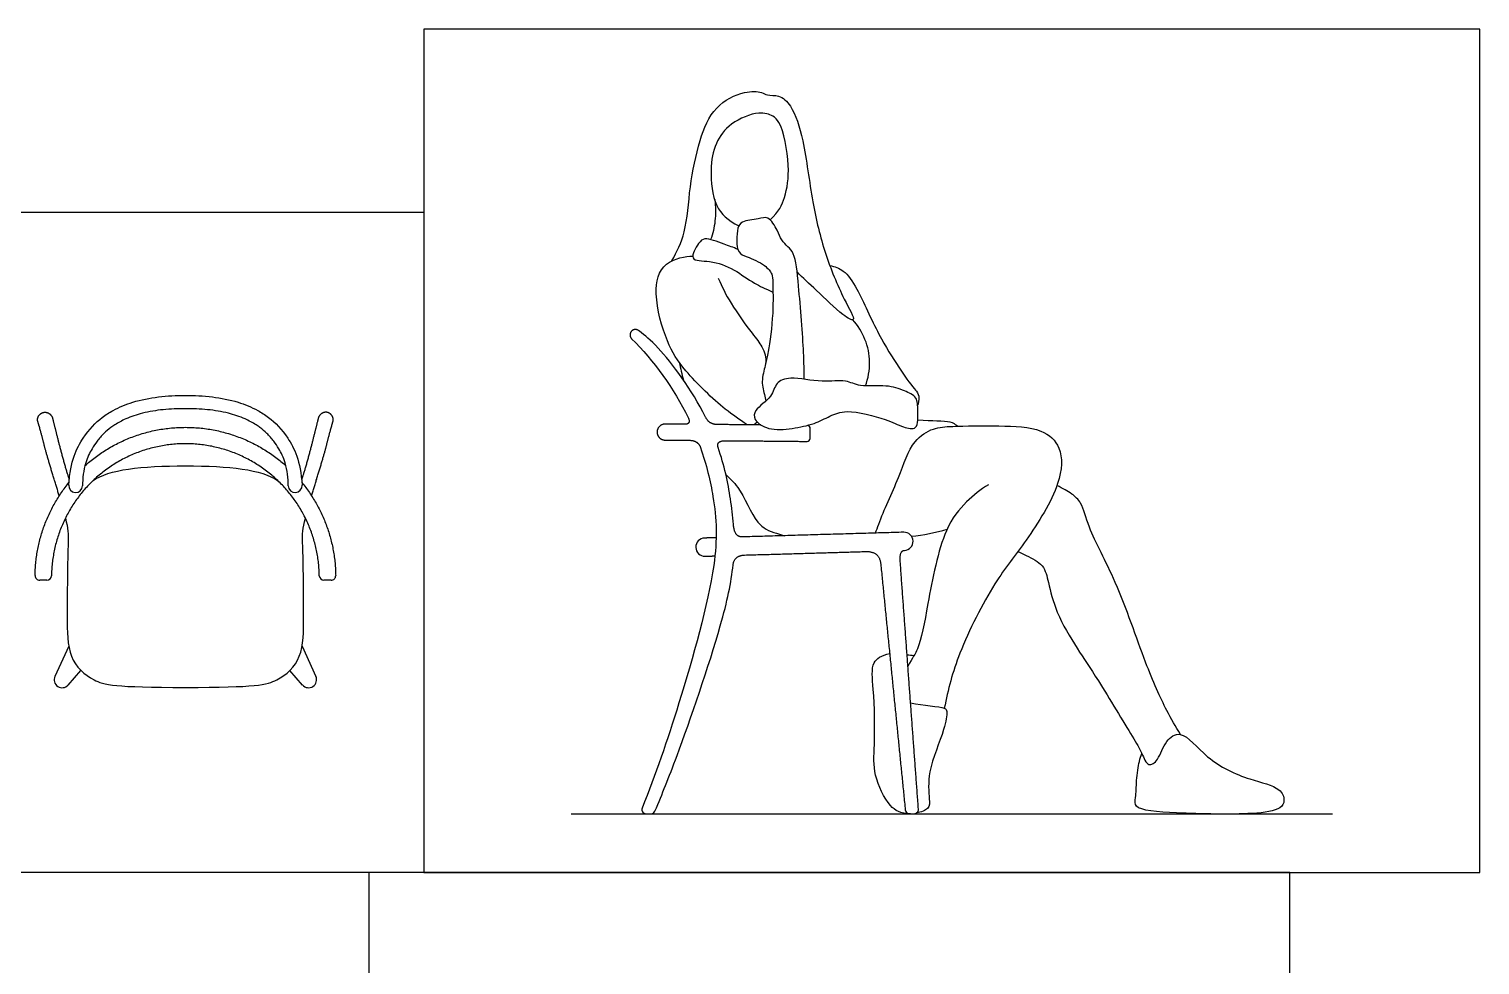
# Model space of a CAD drawing. Header units: millimetres. Extents: x 0 to 12.5, y -0.3 to 20.
# Drawn here: x 2.045 to 4.558, y 18.335 to 19.956 of the extents above; entities that cross this region are included whole.
import ezdxf

# ---------------------------------------------------------------- set-up
doc = ezdxf.new("R2010")
doc.units = ezdxf.units.MM
for name, color, linetype, true_color in [('AG-DIAGRAM', 7, 'Continuous', 0xfecc66), ('AG-FURNITURE', 7, 'Continuous', 0x66ccff), ('AG-PEOPLE', 7, 'Continuous', 0xfc6666), ('X-VPRT', 6, 'Continuous', 0xff00ff)]:
    doc.layers.add(name, color=color, linetype=linetype, true_color=true_color)

msp = doc.modelspace()

# ---------------------------------------------------------------- linework, layer by layer
at = {"layer": 'AG-DIAGRAM'}
msp.add_line((2.9844, 18.5973), (4.3024, 18.5973), dxfattribs=at)
at = {"layer": 'AG-FURNITURE'}
for points in [[(2.1144, 18.8872), (2.0903, 18.8351)], [(2.5182, 18.8872), (2.5422, 18.8351)], [(2.1133, 18.8201), (2.1353, 18.8452)], [(2.5192, 18.8201), (2.4972, 18.8452)]]:
    msp.add_lwpolyline(points, dxfattribs=at)
for centre, radius, start, end in [((3.3929, 19.2641), 0.00536, 359.1253, 87.3083), ((3.3927, 19.2472), 0.00536, 269.4491, 359.1253), ((2.1263, 19.1654), 0.012, 176.6565, 356.6565), ((2.5063, 19.1654), 0.012, 183.3435, 3.3435), ((3.2157, 19.0588), 0.0157, 91.674, 181.674), ((3.5606, 19.0689), 0.0157, 1.674, 91.674), ((3.5606, 19.0689), 0.0157, 271.674, 1.674), ((3.2157, 19.0588), 0.0157, 181.674, 271.674), ((2.0641, 19.0094), 0.00805, 179.2498, 270), ((2.0764, 19.0094), 0.00805, 270, 359.2113), ((2.5562, 19.0094), 0.00805, 180.7887, 270), ((2.5685, 19.0094), 0.00805, 270, 0.7502), ((2.1029, 18.8293), 0.0139, 155.2321, 318.7701), ((2.5296, 18.8293), 0.0139, 221.2299, 24.7679), ((3.1137, 18.6044), 0.00711, 158.4132, 270), ((3.1227, 18.6044), 0.00711, 270, 337.2801), ((3.5699, 18.6045), 0.00724, 185.7025, 270), ((3.5782, 18.6045), 0.00724, 270, 4.1958)]:
    msp.add_arc(centre, radius, start, end, dxfattribs=at)
for points, weights, degree, knots in [([(3.1023, 19.4327), (3.0979, 19.4364), (3.0929, 19.4368), (3.0889, 19.4329), (3.085, 19.429), (3.0849, 19.4235), (3.0888, 19.4196)], [1, 0.804737854124, 0.804737854124, 1, 0.804737854124, 0.804737854124, 1], 3, [4.47196285, 4.47196285, 4.47196285, 4.47196285, 4.52061522, 4.52061522, 4.52061522, 4.56926759, 4.56926759, 4.56926759, 4.56926759]), ([(2.0978, 19.1475), (2.0898, 19.1744), (2.0727, 19.2283), (2.068, 19.2522), (2.0599, 19.2792), (2.0603, 19.2828), (2.0621, 19.2859), (2.064, 19.289), (2.0669, 19.2912), (2.0704, 19.292), (2.0739, 19.2928), (2.0775, 19.2921), (2.0805, 19.29), (2.0835, 19.288), (2.0854, 19.285), (2.0908, 19.2639), (2.0972, 19.2369), (2.1111, 19.1865), (2.1151, 19.1762)], [1, 1, 1, 1, 0.944762389906, 0.944762389906, 1, 0.944762389906, 0.944762389906, 1, 0.944762389906, 0.944762389906, 1, 0.944762389906, 0.944762389906, 1, 1, 1, 1], 3, [2.151846, 2.151846, 2.151846, 2.151846, 2.664218, 3.086871, 3.086871, 3.121458, 3.121458, 3.121458, 3.156045, 3.156045, 3.156045, 3.190632, 3.190632, 3.190632, 3.225218, 3.225218, 3.647617, 4.000774, 4.000774, 4.000774, 4.000774]), ([(2.5347, 19.1475), (2.5428, 19.1744), (2.5599, 19.2283), (2.5646, 19.2522), (2.5727, 19.2792), (2.5722, 19.2828), (2.5704, 19.2859), (2.5686, 19.289), (2.5657, 19.2912), (2.5621, 19.292), (2.5586, 19.2928), (2.5551, 19.2921), (2.5521, 19.29), (2.5491, 19.288), (2.5471, 19.285), (2.5417, 19.2639), (2.5353, 19.2369), (2.5215, 19.1865), (2.5175, 19.1762)], [1, 1, 1, 1, 0.944762389906, 0.944762389906, 1, 0.944762389906, 0.944762389906, 1, 0.944762389906, 0.944762389906, 1, 0.944762389906, 0.944762389906, 1, 1, 1, 1], 3, [2.151846, 2.151846, 2.151846, 2.151846, 2.664218, 3.086871, 3.086871, 3.121458, 3.121458, 3.121458, 3.156045, 3.156045, 3.156045, 3.190632, 3.190632, 3.190632, 3.225218, 3.225218, 3.647617, 4.000774, 4.000774, 4.000774, 4.000774]), ([(3.147, 19.2719), (3.1332, 19.272), (3.133, 19.2582), (3.1329, 19.2525), (3.1369, 19.2483), (3.1409, 19.2442), (3.1467, 19.2442)], [1, 0.709101759407, 1, 0.923339533164, 1, 0.923339533164, 1], 2, [5.5098785, 5.5098785, 5.5098785, 5.5810366, 5.5810366, 5.6168722, 5.6168722, 5.6527078, 5.6527078, 5.6527078]), ([(2.3163, 19.2378), (2.2187, 19.2378), (2.1506, 19.1683), (2.0857, 19.102), (2.0844, 19.0093)], [0.999819684969, 0.921906215105, 1, 0.925348238451, 0.993419371173], 2, [6.428689, 6.428689, 6.428689, 7.070852, 7.070852, 7.684712, 7.684712, 7.684712]), ([(2.5481, 19.0093), (2.5468, 19.102), (2.482, 19.1683), (2.4138, 19.2378), (2.3163, 19.2378)], [0.993419371173, 0.925348238451, 1, 0.921906215105, 0.999819684969], 2, [5.172667, 5.172667, 5.172667, 5.786526, 5.786526, 6.428689, 6.428689, 6.428689])]:
    msp.add_rational_spline(points, weights, degree=degree, knots=knots, dxfattribs=at)
for points, knots in [([(3.217, 19.2839), (3.1933, 19.3312), (3.1381, 19.4048), (3.1119, 19.4254), (3.1023, 19.4327)], [3.389973, 3.389973, 3.389973, 3.389973, 4.07516, 4.471963, 4.471963, 4.471963, 4.471963]), ([(2.1143, 19.1661), (2.1168, 19.2084), (2.1382, 19.2512), (2.1655, 19.2796), (2.195, 19.2984), (2.2275, 19.3117), (2.2699, 19.32), (2.3007, 19.3215), (2.3163, 19.3215)], [-0.8067314, -0.8067314, -0.8067314, -0.8067314, -0.6461054, -0.4969816, -0.4240558, -0.3025158, -0.1535259, 0, 0, 0, 0]), ([(2.3163, 19.3215), (2.3319, 19.3215), (2.3626, 19.32), (2.4051, 19.3117), (2.4375, 19.2984), (2.4671, 19.2796), (2.4944, 19.2512), (2.5158, 19.2084), (2.5183, 19.1661)], [0, 0, 0, 0, 0.1535259, 0.3025158, 0.4240558, 0.4969816, 0.6461054, 0.8067314, 0.8067314, 0.8067314, 0.8067314]), ([(2.3163, 19.2985), (2.3034, 19.2985), (2.2784, 19.2975), (2.2436, 19.2919), (2.2154, 19.2825), (2.1975, 19.273), (2.1851, 19.2645), (2.1743, 19.2554), (2.1636, 19.2429), (2.1549, 19.2301), (2.1482, 19.2176), (2.1404, 19.1965), (2.138, 19.1783), (2.1382, 19.1647)], [1.7575162, 1.7575162, 1.7575162, 1.7575162, 1.8838488, 2.0036212, 2.1041774, 2.1752014, 2.2020215, 2.2528739, 2.3126757, 2.3641452, 2.4048859, 2.4520702, 2.5847013, 2.5847013, 2.5847013, 2.5847013]), ([(2.4943, 19.1647), (2.4946, 19.1783), (2.4921, 19.1965), (2.4844, 19.2176), (2.4776, 19.2301), (2.4689, 19.2429), (2.4582, 19.2554), (2.4475, 19.2645), (2.435, 19.273), (2.4172, 19.2825), (2.389, 19.2919), (2.3541, 19.2975), (2.3291, 19.2985), (2.3163, 19.2985)], [0.930331, 0.930331, 0.930331, 0.930331, 1.0629622, 1.1101465, 1.1508872, 1.2023566, 1.2621584, 1.3130108, 1.339831, 1.410855, 1.5114112, 1.6311836, 1.7575162, 1.7575162, 1.7575162, 1.7575162]), ([(3.2082, 19.2312), (3.2183, 19.2019), (3.2354, 19.1311), (3.2396, 19.025), (3.1725, 18.7863), (3.1305, 18.6662), (3.1071, 18.607)], [5.88335, 5.88335, 5.88335, 5.88335, 6.314282, 6.940222, 7.837698, 8.612168, 8.612168, 8.612168, 8.612168]), ([(3.2653, 19.0982), (3.2642, 19.1125), (3.2593, 19.1534), (3.2493, 19.2005), (3.2387, 19.2315)], [15.6592649, 15.6592649, 15.6592649, 15.6592649, 15.9126551, 16.3673699, 16.3673699, 16.3673699, 16.3673699]), ([(2.1086, 19.1091), (2.1129, 19.0914), (2.1143, 19.0813), (2.1132, 19.0665), (2.1126, 19.051), (2.1117, 18.9945), (2.1117, 18.938), (2.1117, 18.864), (2.1561, 18.8245), (2.1936, 18.816), (2.3163, 18.816)], [-1.884971, -1.884971, -1.884971, -1.884971, -1.499388, -1.499388, -1.499388, -1.369969, -1.027477, -0.684985, -0.342492, 0, 0, 0, 0]), ([(2.3163, 18.816), (2.4389, 18.816), (2.4764, 18.8245), (2.5209, 18.864), (2.5209, 18.938), (2.5209, 18.9945), (2.5199, 19.051), (2.5193, 19.0665), (2.5183, 19.0813), (2.5197, 19.0914), (2.524, 19.1091)], [0, 0, 0, 0, 0.342492, 0.684985, 1.027477, 1.369969, 1.499388, 1.499388, 1.499388, 1.884971, 1.884971, 1.884971, 1.884971]), ([(3.1293, 18.6016), (3.1423, 18.6326), (3.1686, 18.6965), (3.2438, 18.9141), (3.2614, 18.9976), (3.2645, 19.0279)], [8.714739, 8.714739, 8.714739, 8.714739, 9.282002, 10.148724, 10.692964, 10.692964, 10.692964, 10.692964])]:
    msp.add_open_spline(points, degree=3, knots=knots, dxfattribs=at)
for points, degree in [([(3.0888, 19.4196), (3.1268, 19.382), (3.1622, 19.3336), (3.1868, 19.283)], 3), ([(3.1809, 19.2715), (3.1639, 19.2717), (3.147, 19.2719)], 2), ([(3.1868, 19.283), (3.1921, 19.2715), (3.1809, 19.2715)], 2), ([(3.2371, 19.271), (3.2231, 19.2711), (3.217, 19.2839)], 2), ([(3.3128, 19.2703), (3.2749, 19.2706), (3.2371, 19.271)], 2), ([(3.398, 19.2471), (3.3982, 19.2556), (3.3983, 19.2641)], 2), ([(3.1467, 19.2442), (3.1676, 19.244), (3.1884, 19.2438)], 2), ([(3.1884, 19.2438), (3.2036, 19.2438), (3.2082, 19.2312)], 2), ([(3.2387, 19.2315), (3.2347, 19.2433), (3.2525, 19.2431)], 2), ([(3.2525, 19.2431), (3.3226, 19.2425), (3.3926, 19.2418)], 2), ([(2.1566, 19.1742), (2.1839, 19.1931), (2.2393, 19.1995), (2.3163, 19.1995)], 3), ([(2.3163, 19.1995), (2.3932, 19.1995), (2.4486, 19.1931), (2.4759, 19.1742)], 3), ([(3.2804, 19.0764), (3.2664, 19.076), (3.2653, 19.0982)], 2), ([(3.2353, 19.0751), (3.2253, 19.0748), (3.2153, 19.0745)], 2), ([(3.5602, 19.0846), (3.4203, 19.0805), (3.2804, 19.0764)], 2), ([(3.2162, 19.0431), (3.2246, 19.0433), (3.2331, 19.0436)], 2), ([(3.2645, 19.0279), (3.2666, 19.0445), (3.2845, 19.0451)], 2), ([(3.2845, 19.0451), (3.3894, 19.0481), (3.4943, 19.0512)], 2), ([(3.4943, 19.0512), (3.518, 19.0519), (3.5202, 19.0297)], 2), ([(3.554, 19.0337), (3.5526, 19.0529), (3.5611, 19.0531)], 2), ([(3.5202, 19.0297), (3.5414, 18.8167), (3.5627, 18.6038)], 2), ([(3.5855, 18.605), (3.5697, 18.8193), (3.554, 19.0337)], 2), ([(2.0764, 19.0014), (2.0702, 19.0014), (2.0641, 19.0014)], 2), ([(2.5685, 19.0014), (2.5623, 19.0014), (2.5562, 19.0014)], 2), ([(3.1137, 18.5973), (3.1167, 18.5973), (3.1197, 18.5973), (3.1227, 18.5973)], 3), ([(3.5699, 18.5973), (3.5741, 18.5973), (3.5782, 18.5973)], 2)]:
    msp.add_open_spline(points, degree=degree, dxfattribs=at)
for points, weights in [([(2.1423, 19.1996), (2.2165, 19.2663), (2.3163, 19.2662)], [1, 0.897231604034, 0.92352198153]), ([(2.3163, 19.2662), (2.416, 19.2663), (2.4903, 19.1996)], [0.92352198153, 0.897231604034, 1]), ([(2.056, 19.0095), (2.0572, 19.1003), (2.1146, 19.1706)], [0.994701209953, 0.941680315251, 1]), ([(2.518, 19.1706), (2.5753, 19.1003), (2.5765, 19.0095)], [1, 0.941680315251, 0.994701209953])]:
    msp.add_rational_spline(points, weights, degree=2, dxfattribs=at)
at = {"layer": 'AG-PEOPLE'}
for points, knots in [([(3.1586, 19.5545), (3.1674, 19.5703), (3.1844, 19.6039), (3.1886, 19.6834), (3.205, 19.7617), (3.2294, 19.8228), (3.2815, 19.8488), (3.3136, 19.8477), (3.3236, 19.8399), (3.3456, 19.8424), (3.3684, 19.8217), (3.3886, 19.7595), (3.4006, 19.6556), (3.4223, 19.5682), (3.452, 19.4947), (3.4817, 19.4444), (3.4497, 19.4628), (3.4102, 19.503), (3.3851, 19.5248), (3.3755, 19.5353)], [0, 0, 0, 0, 0.410724, 0.90547, 1.410203, 1.854005, 2.267617, 2.569399, 2.758075, 3.004101, 3.293443, 3.73829, 4.314217, 4.848546, 5.366338, 5.715949, 5.971548, 6.412859, 6.780104, 6.780104, 6.780104, 6.780104]), ([(3.3286, 19.6256), (3.3441, 19.6394), (3.356, 19.6655), (3.3644, 19.7181), (3.3524, 19.7789), (3.344, 19.7938), (3.3409, 19.7994), (3.3325, 19.8071), (3.3076, 19.8142), (3.2587, 19.7944), (3.2324, 19.7584), (3.2238, 19.7117), (3.2303, 19.6482), (3.2549, 19.6243), (3.2747, 19.6152)], [3.013215, 3.013215, 3.013215, 3.013215, 3.373433, 3.811829, 4.327043, 4.327043, 4.327043, 4.516413, 4.804393, 5.221401, 5.601168, 5.998844, 6.457106, 6.840775, 6.840775, 6.840775, 6.840775]), ([(3.2327, 19.6604), (3.2344, 19.6482), (3.2347, 19.6233), (3.2294, 19.6016), (3.2256, 19.5912)], [0, 0, 0, 0, 0.3387419, 0.6600762, 0.6600762, 0.6600762, 0.6600762]), ([(3.3876, 19.3494), (3.3875, 19.3649), (3.3876, 19.3955), (3.3786, 19.5077), (3.3724, 19.5662), (3.3598, 19.5784), (3.3476, 19.5906), (3.3417, 19.6068), (3.3262, 19.6334), (3.3081, 19.6256), (3.2796, 19.6244), (3.2715, 19.6108), (3.2707, 19.5902), (3.2723, 19.5674), (3.2894, 19.5618), (3.3197, 19.5482), (3.3332, 19.5319), (3.3331, 19.515), (3.3351, 19.4631), (3.326, 19.3978), (3.3224, 19.383), (3.3206, 19.3758)], [0, 0, 0, 0, 0.384014, 0.984586, 1.405889, 1.623456, 1.845703, 2.086168, 2.372267, 2.602462, 2.894019, 3.098259, 3.354097, 3.606103, 3.830015, 4.153808, 4.399998, 4.615494, 5.021345, 5.480846, 5.745177, 5.745177, 5.745177, 5.745177]), ([(3.2728, 19.5743), (3.2651, 19.5775), (3.2456, 19.5847), (3.2151, 19.596), (3.2049, 19.5857), (3.1852, 19.5528), (3.2279, 19.5559), (3.2668, 19.5404), (3.2993, 19.5156), (3.3196, 19.5066), (3.3336, 19.5004)], [0.135601, 0.135601, 0.135601, 0.135601, 0.356975, 0.68328, 0.889071, 1.175761, 1.477466, 1.851407, 2.213684, 2.495436, 2.495436, 2.495436, 2.495436]), ([(3.2887, 19.2705), (3.2756, 19.2803), (3.2479, 19.2971), (3.1793, 19.3638), (3.1487, 19.4124), (3.1256, 19.4955), (3.139, 19.5547), (3.1829, 19.5625), (3.1947, 19.5625)], [3.181152, 3.181152, 3.181152, 3.181152, 3.554968, 4.132636, 4.594336, 5.132605, 5.56789, 5.960667, 5.960667, 5.960667, 5.960667]), ([(3.4321, 19.5462), (3.4403, 19.5445), (3.4585, 19.5385), (3.4816, 19.5042), (3.5155, 19.4258), (3.5499, 19.3726), (3.5764, 19.3334), (3.5889, 19.3227), (3.5842, 19.3043)], [0, 0, 0, 0, 0.320178, 0.721562, 1.321458, 1.84933, 2.286627, 2.56974, 2.56974, 2.56974, 2.56974]), ([(3.239, 19.5243), (3.2454, 19.5094), (3.2588, 19.4812), (3.2964, 19.4298), (3.3147, 19.4072), (3.3207, 19.3915), (3.3222, 19.3756), (3.3124, 19.3489), (3.3176, 19.3274), (3.3207, 19.3153), (3.3213, 19.3116)], [0, 0, 0, 0, 0.388389, 0.833026, 1.1355, 1.355925, 1.576439, 1.871585, 2.160259, 2.295487, 2.295487, 2.295487, 2.295487]), ([(3.4938, 19.3379), (3.4986, 19.351), (3.5038, 19.3791), (3.4951, 19.4191), (3.4806, 19.4424), (3.4718, 19.4524)], [0, 0, 0, 0, 0.363488, 0.719659, 1.076363, 1.076363, 1.076363, 1.076363]), ([(3.5808, 19.3168), (3.5844, 19.3114), (3.584, 19.296), (3.5864, 19.2596), (3.5564, 19.2672), (3.5293, 19.2809), (3.4621, 19.2985), (3.4325, 19.2862), (3.4048, 19.2712), (3.367, 19.2638), (3.327, 19.2599), (3.2996, 19.2779), (3.3011, 19.2981), (3.3335, 19.3176), (3.3373, 19.3447), (3.3659, 19.355), (3.4181, 19.3426), (3.4594, 19.3497), (3.4844, 19.335), (3.5299, 19.3406), (3.5601, 19.3304), (3.577, 19.3224), (3.5808, 19.3168)], [0, 0, 0, 0, 0.265327, 0.568267, 0.825154, 1.153986, 1.614498, 1.929111, 2.237895, 2.588723, 2.947046, 3.24558, 3.466397, 3.800906, 4.079492, 4.363083, 4.778013, 5.136336, 5.429092, 5.802647, 6.126227, 6.39706, 6.39706, 6.39706, 6.39706]), ([(3.6534, 19.2682), (3.6493, 19.2709), (3.6427, 19.2778), (3.609, 19.2766), (3.5846, 19.2786)], [0, 0, 0, 0, 0.2174402, 0.5631595, 0.5631595, 0.5631595, 0.5631595]), ([(3.5111, 19.0831), (3.5129, 19.088), (3.5224, 19.1161), (3.5524, 19.1777), (3.573, 19.2432), (3.6113, 19.2659), (3.6462, 19.2685), (3.7251, 19.2692), (3.798, 19.2669), (3.8361, 19.2317), (3.833, 19.164), (3.7717, 19.0669), (3.7156, 18.9989), (3.6528, 18.8754), (3.6368, 18.8124), (3.6303, 18.78)], [3.556584, 3.556584, 3.556584, 3.556584, 3.677768, 4.20391, 4.668459, 5.018152, 5.346609, 5.849025, 6.330311, 6.699625, 7.139514, 7.735252, 8.278953, 8.930011, 9.490757, 9.490757, 9.490757, 9.490757]), ([(3.2519, 19.1848), (3.259, 19.1774), (3.2779, 19.1617), (3.3037, 19.0963), (3.3289, 19.0859), (3.349, 19.08), (3.354, 19.0786)], [1.225615, 1.225615, 1.225615, 1.225615, 1.492246, 1.96175, 2.307512, 2.413006, 2.413006, 2.413006, 2.413006]), ([(3.7067, 19.1667), (3.693, 19.1585), (3.6666, 19.1372), (3.6262, 19.0883), (3.602, 18.964), (3.588, 18.8826), (3.5753, 18.8681), (3.5673, 18.8523)], [0, 0, 0, 0, 0.402485, 0.857423, 1.519845, 2.040785, 2.341186, 2.341186, 2.341186, 2.341186]), ([(4.0394, 18.7343), (4.0307, 18.7486), (4.0125, 18.7792), (3.9765, 18.8602), (3.9315, 18.9962), (3.8801, 19.0878), (3.8695, 19.1352), (3.8517, 19.1513), (3.8357, 19.1601), (3.8254, 19.1656)], [0, 0, 0, 0, 0.397549, 0.980656, 1.700981, 2.305742, 2.696976, 2.974256, 3.273716, 3.273716, 3.273716, 3.273716]), ([(3.7578, 19.0515), (3.7626, 19.0492), (3.7781, 19.0414), (3.8035, 19.0291), (3.8109, 18.9958), (3.8232, 18.9442), (3.8612, 18.8812), (3.8961, 18.8308), (3.955, 18.7315), (3.9719, 18.7056), (3.9821, 18.6761), (4.0027, 18.6909), (4.0115, 18.7235), (4.0428, 18.7451), (4.0849, 18.6885), (4.155, 18.6559), (4.2119, 18.6444), (4.2208, 18.6204), (4.2125, 18.6032), (4.1569, 18.5949), (4.0363, 18.5977), (3.957, 18.6034), (3.9624, 18.6264), (3.9625, 18.6546), (3.9673, 18.6875), (3.9707, 18.6971), (3.9724, 18.7017)], [0.221468, 0.221468, 0.221468, 0.221468, 0.366744, 0.700641, 1.023322, 1.44764, 1.936604, 2.413149, 3.027879, 3.367867, 3.643589, 3.885823, 4.207803, 4.486363, 4.91116, 5.399587, 5.790293, 6.042241, 6.254235, 6.626527, 7.241986, 7.718054, 7.939291, 8.256612, 8.590004, 8.81328, 8.81328, 8.81328, 8.81328]), ([(3.5715, 18.5973), (3.5542, 18.5978), (3.5335, 18.6082), (3.5059, 18.6659), (3.5103, 18.7161), (3.5093, 18.8104), (3.5018, 18.8591), (3.5211, 18.8713), (3.5357, 18.8745)], [5.422306, 5.422306, 5.422306, 5.422306, 5.762545, 6.217555, 6.653286, 7.236077, 7.641083, 7.935733, 7.935733, 7.935733, 7.935733]), ([(3.572, 18.789), (3.594, 18.7844), (3.6317, 18.7831), (3.6358, 18.7735), (3.6306, 18.7391), (3.6001, 18.6724), (3.6041, 18.6247), (3.6058, 18.6061), (3.5903, 18.6001), (3.5824, 18.5986)], [3.073077, 3.073077, 3.073077, 3.073077, 3.491752, 3.648576, 3.975854, 4.485819, 4.885521, 5.122055, 5.331105, 5.331105, 5.331105, 5.331105])]:
    msp.add_open_spline(points, degree=3, knots=knots, dxfattribs=at)
for points in [[(3.1713, 19.3789), (3.1735, 19.3683), (3.1759, 19.3581), (3.1786, 19.3479)], [(3.3065, 19.2752), (3.3046, 19.2734), (3.3025, 19.2716), (3.3004, 19.2704)], [(3.5737, 19.0775), (3.5935, 19.0797), (3.6158, 19.0838), (3.6352, 19.0898)], [(3.5658, 18.8725), (3.5698, 18.8721), (3.5738, 18.8717), (3.5778, 18.8713)]]:
    msp.add_open_spline(points, degree=3, dxfattribs=at)
at = {"layer": 'X-VPRT'}
for points in [[(2.729, 18.4957), (4.5578, 18.4957), (4.5578, 19.9557), (2.729, 19.9557)], [(0.043, 19.6387), (2.729, 19.6387), (2.729, 18.4957), (0.043, 18.4957)], [(2.6338, 18.4957), (2.6338, 16.9007), (4.2288, 16.9007), (4.2288, 18.4957)]]:
    msp.add_lwpolyline(points, close=True, dxfattribs=at)

doc.saveas('drawing.dxf')
